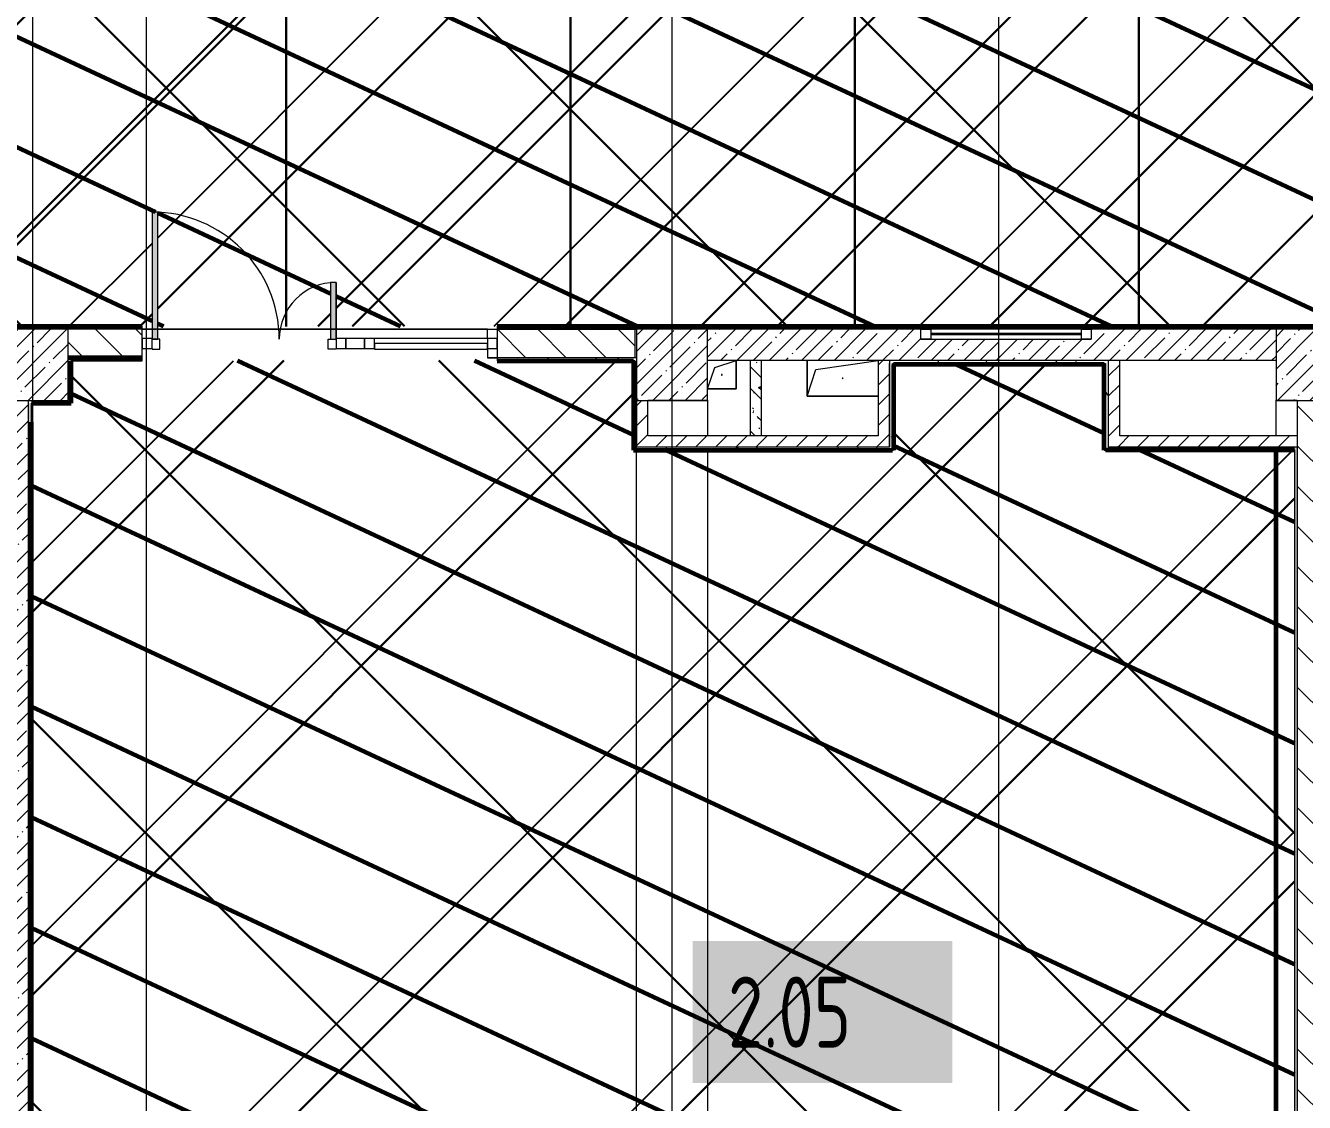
# Model space of a CAD drawing. Header units: millimetres. Extents: x -164500 to 426394, y -51911 to 102118.
# Drawn here: x 196382 to 205382, y 2460 to 10036 of the extents above; entities that cross this region are included whole.
import ezdxf

# ---------------------------------------------------------------- set-up
doc = ezdxf.new("R2010")
doc.units = ezdxf.units.MM
doc.linetypes.add('Осевая', pattern=[6350, 1270, -952.5, 3175, -952.5])
for name, color, linetype, lineweight in [('0) шлифовка', 5, 'Continuous', 60), ('1.4) Плинтус ПЛ-4', 6, 'Continuous', 60), ('5.3) Л-7 Линолеум 4 вып', 230, 'Continuous', 30), ('7.5) НЗ Линолеум Темпо ПЛЮС', 134, 'Continuous', 30), ('A-DETL-GENF', 7, 'Continuous', 9), ('A-FLOR', 7, 'Continuous', 9), ('A-GENM', 7, 'Continuous', 9), ('A-GLAZ', 7, 'Continuous', 9), ('A-GLAZ-1', 7, 'Continuous', 5), ('A-GLAZ-CURT', 7, 'Continuous', 9), ('A-GLAZ-CURT-2', 7, 'Continuous', 20), ('A-GLAZ-CWMG', 7, 'Continuous', 9), ('A-GLAZ-CWMG-1', 7, 'Continuous', 20), ('A-WALL', 7, 'Continuous', 5), ('I-WALL', 7, 'Continuous', 5), ('S-COLS', 7, 'Continuous', 9), ('S-COLS-1', 7, 'Continuous', 5), ('Оси', 7, 'Continuous', 9), ('Оси-2', 7, 'Осевая', 9)]:
    doc.layers.add(name, color=color, linetype=linetype, lineweight=lineweight)
for name, color, linetype in [('2) защита вин плитк', 6, 'Continuous'), ('3.1) Наливной пол', 3, 'Continuous'), ('3.2.3) Нал-ой пол 4 вып', 3, 'Continuous'), ('3.2.3) П-13.2', 6, 'Continuous')]:
    doc.layers.add(name, color=color, linetype=linetype)
doc.layers.add('A-AREA-PATT-2', color=7, linetype='Continuous', lineweight=5, true_color=0xcde0ef, transparency=1)
doc.layers.add('A-FLOR-PATT-1', color=7, linetype='Continuous', lineweight=9, true_color=0xeef6ff, transparency=0.5)
for name, color, linetype, lineweight, true_color in [('A-DOOR-1', 7, 'Continuous', 5, 0xc0c0c0), ('A-WALL-1', 9, 'Continuous', 5, 0x808080), ('A-WALL-FNSH-1', 9, 'Continuous', 5, 0x808080)]:
    doc.layers.add(name, color=color, linetype=linetype, lineweight=lineweight, true_color=true_color)
doc.styles.add('СПДС', font='ГОСТ тип А.ttf', dxfattribs={"width": 0.9})
pattern_1 = [(155, (148903.1, 14959), (-297.8825, -638.811), [])]
pattern_2 = [(45, (148772.12, -0.94), (-70.71068, 70.71068), [])]
pattern_3 = [(135, (148772.12, -0.94), (-141.42136, -141.42136), [])]
pattern_4 = [(45, (148772.12, -0.94), (-114.04925, 114.04925), []), (45, (148886.17, -0.94), (-114.04925, 114.04925), [201.612, -40.322, 6.706, -33.617])]
pattern_5 = [(0, (148772.123, -0.94), (243.84, 60.96), [20.117, -162.763, 20.117, -162.763, -975.36]), (0, (148772.123, -0.94), (243.84, 60.96), [-365.76, 20.117, -345.643, 20.117, -162.763, -426.72]), (0, (148772.123, -0.94), (243.84, 60.96), [-914.4, 20.117, -101.803, 20.117, -284.683]), (120, (148863.563, 29.54), (-174.71291, 180.691634), [20.117, -162.763, 20.117, -162.763, -975.36]), (120, (148863.563, 29.54), (-174.71291, 180.691634), [-365.76, 20.117, -345.643, 20.117, -162.763, -426.72]), (120, (148863.563, 29.54), (-174.71291, 180.691634), [-914.4, 20.117, -101.803, 20.117, -284.683]), (240, (148894.043, 151.46), (-69.12709, -241.651634), [20.117, -162.763, 20.117, -162.763, -975.36]), (240, (148894.043, 151.46), (-69.12709, -241.651634), [-365.76, 20.117, -345.643, 20.117, -162.763, -426.72]), (240, (148894.043, 151.46), (-69.12709, -241.651634), [-914.4, 20.117, -101.803, 20.117, -284.683])]
pattern_6 = [(45, (148903.1, 14959), (-1347.04, 1347.04), [])]
pattern_7 = [(45, (148903.1, 14959), (-1347.04, 1347.04), []), (135, (148903.1, 14959), (-1347.04, -1347.04), [])]

# ---------------------------------------------------------------- blocks, each defined once
blk = doc.blocks.new('BSC_Колонна _Прямоугольная - 500х500-V280-Объем проектирования 2 этажа')
at = {"layer": 'S-COLS-1'}
h = blk.add_hatch(dxfattribs=at)
h.set_pattern_fill('FP_6', color=256, style=0, pattern_type=2)
h.set_pattern_definition([(45, (-47660, -7650), (-114.04925, 114.04925), []), (45, (-47545.95, -7650), (-114.04925, 114.04925), [201.613, -40.323, 6.706, -33.617])])
h.paths.add_polyline_path([(152.6, -250), (250, -250), (250, 250), (-250, 250), (-250, -250), (-30, -250)])
for p, q in [((250, 250), (-250, 250)), ((-250, 250), (-250, -250)), ((250, -250), (250, 250)), ((-250, -250), (250, -250))]:
    blk.add_line(p, q, dxfattribs=at)
blk = doc.blocks.new('BSC_Колонна _Прямоугольная - 500х500-V281-Объем проектирования 2 этажа')
at = {"layer": 'S-COLS-1'}
h = blk.add_hatch(dxfattribs=at)
h.set_pattern_fill('FP_7', color=256, style=0, pattern_type=2)
h.set_pattern_definition([(45, (-52160, -7650), (-114.04925, 114.04925), []), (45, (-52045.95, -7650), (-114.04925, 114.04925), [201.613, -40.323, 6.706, -33.617])])
h.paths.add_polyline_path([(-250, -250), (250, -250), (250, 250), (-250, 250), (-250, 30)])
for p, q in [((250, 250), (-250, 250)), ((-250, 250), (-250, -250)), ((250, -250), (250, 250)), ((-250, -250), (250, -250))]:
    blk.add_line(p, q, dxfattribs=at)
blk = doc.blocks.new('BSC_Колонна _Прямоугольная - 500х500-V311-Объем проектирования 2 этажа')
at = {"layer": 'S-COLS-1'}
h = blk.add_hatch(dxfattribs=at)
h.set_pattern_fill('FP_64', color=256, style=0, pattern_type=2)
h.set_pattern_definition([(45, (-56660, -7650), (-114.04925, 114.04925), []), (45, (-56545.95, -7650), (-114.04925, 114.04925), [201.613, -40.323, 6.706, -33.617])])
h.paths.add_polyline_path([(100, -250), (250, -250), (250, 250), (-250, 250), (-250, -250), (-100, -250)])
for p, q in [((250, 250), (-250, 250)), ((-250, 250), (-250, -250)), ((250, -250), (250, 250)), ((-250, -250), (250, -250))]:
    blk.add_line(p, q, dxfattribs=at)
blk = doc.blocks.new('GM_Отверстие прямоугольное _в плите_ - Отверстие-V417-Объем проектирования 2 этажа')
at = {"layer": 'A-GENM'}
for p, q in [((-250, -125), (-250, 125)), ((-250, 125), (-250, -125)), ((-187.5, 62.5), (250, 125)), ((-250, -125), (-187.5, 62.5)), ((250, -125), (-250, -125)), ((-250, -125), (250, -125))]:
    blk.add_line(p, q, dxfattribs=at)
for start, end in [(360, 180), (180, 360)]:
    blk.add_arc((0, 0), 2.5, start, end, dxfattribs=at)
blk = doc.blocks.new('GM_Отверстие прямоугольное _в плите_ - Отверстие-V431-Объем проектирования 2 этажа')
at = {"layer": 'A-GENM'}
for p, q in [((-50, 50), (100, 100)), ((100, 100), (100, -100)), ((100, -100), (100, 100)), ((-100, -100), (-50, 50)), ((100, -100), (-100, -100)), ((-100, -100), (100, -100))]:
    blk.add_line(p, q, dxfattribs=at)
for start, end in [(360, 180), (180, 360)]:
    blk.add_arc((0, 0), 2.5, start, end, dxfattribs=at)
blk = doc.blocks.new('120_Окно_СКБ_1Ст - 120_Окно_СКБ_1Ст 400х1200 EI30-24228621-Объем проектирования 2 этажа')
at = {"layer": 'A-GLAZ'}
for p, q in [((-600, 40), (-600, 110)), ((-600, 110), (-530, 110)), ((-530, 110), (-530, 40)), ((530, 40), (530, 110)), ((530, 110), (600, 110)), ((600, 110), (600, 40)), ((-530, 40), (-600, 40)), ((600, 40), (530, 40))]:
    blk.add_line(p, q, dxfattribs=at)
at = {"layer": 'A-GLAZ-1'}
for p, q in [((600, 110), (-600, 110)), ((-600, 40), (600, 40)), ((530, 80), (-530, 80)), ((530, 70), (-530, 70))]:
    blk.add_line(p, q, dxfattribs=at)
blk = doc.blocks.new('Прямоугольный импост - 50 x 70 мм-31700031-Объем проектирования 2 этажа')
at = {"layer": 'A-GLAZ-CWMG-1'}
for p, q in [((-70, 35), (0, 35)), ((-70, -35), (-70, 35)), ((0, 35), (0, -35)), ((0, -35), (-70, -35))]:
    blk.add_line(p, q, dxfattribs=at)
blk = doc.blocks.new('Системная панель - Стемалит - 40мм-32257327-Объем проектирования 2 этажа')
at = {"layer": 'A-GLAZ-CURT-2'}
for p, q in [((65, 35), (-65, 35)), ((-65, 35), (-65, -35)), ((65, -35), (65, 35)), ((-65, -35), (65, -35))]:
    blk.add_line(p, q, dxfattribs=at)
blk = doc.blocks.new('Прямоугольный импост - 50 x 70 мм-31687886-Объем проектирования 2 этажа')
at = {"layer": 'A-GLAZ-CWMG-1'}
for p, q in [((-35, 35), (35, 35)), ((-35, -35), (-35, 35)), ((35, 35), (35, -35)), ((35, -35), (-35, -35))]:
    blk.add_line(p, q, dxfattribs=at)
blk = doc.blocks.new('Прямоугольный импост - 50 x 70 мм-31701779-Объем проектирования 2 этажа')
at = {"layer": 'A-GLAZ-CWMG-1'}
for p, q in [((0, 35), (-70, 35)), ((-70, 35), (-70, -35)), ((0, -35), (0, 35)), ((-70, -35), (0, -35))]:
    blk.add_line(p, q, dxfattribs=at)
blk = doc.blocks.new('Системная панель - Стекло - 40мм-V498-Объем проектирования 2 этажа')
at = {"layer": 'A-GLAZ-CURT-2'}
for p, q in [((397.5, 0), (-397.5, 0)), ((-397.5, 0), (-397.5, -40)), ((397.5, -40), (397.5, 0)), ((-397.5, -40), (397.5, -40))]:
    blk.add_line(p, q, dxfattribs=at)
blk = doc.blocks.new('Прямоугольный импост - 50 x 70 мм-31702100-Объем проектирования 2 этажа')
at = {"layer": 'A-GLAZ-CWMG-1'}
for p, q in [((-35, 35), (35, 35)), ((-35, -35), (-35, 35)), ((35, 35), (35, -35)), ((35, -35), (-35, -35))]:
    blk.add_line(p, q, dxfattribs=at)
blk = doc.blocks.new('Прямоугольный импост - 50 x 70 мм-31720914-Объем проектирования 2 этажа')
at = {"layer": 'A-GLAZ-CWMG'}
blk.add_line((6460, 7920), (5665, 7920), dxfattribs=at)

msp = doc.modelspace()

# ---------------------------------------------------------------- hatches: boundary and pattern name
at = {"layer": '0) шлифовка', "true_color": 0x2776bb}
h = msp.add_hatch(dxfattribs=at)
h.set_pattern_fill('ANSI31', color=152, scale=222, angle=110)
h.set_pattern_definition(pattern_1)
h.paths.add_polyline_path([(224231.123, 10682.29), (223453.123, 10682.29), (223453.123, 10722.29), (224231.123, 10722.29), (224231.123, 10879), (222787.313, 10879), (222787.313, 10868.5), (222281.123, 10868.5), (222202.123, 10868.5), (222202.123, 10835), (222157.123, 10835), (222157.123, 10868.5), (215723.623, 10868.5), (215563.123, 10868.5), (215068.123, 10868.5), (210711.123, 10879), (210711.123, 10900), (210722.91, 11349), (210153.123, 11349), (210153.123, 10879), (210152.123, 10879), (210132.123, 10879), (207912.123, 10879), (196011.836, 10879), (196011.836, 10900), (193553.836, 10900), (193553.836, 10879), (191173.123, 10879), (191173.123, 10209), (187533.123, 10209), (187533.123, 10130), (187533.123, 7921), (188333.123, 7921), (188403.123, 7921), (188403.123, 8725), (188443.123, 8725), (188443.123, 7921), (189658.123, 7921), (189658.123, 8230), (189698.123, 8230), (189698.123, 7921), (197272.123, 7921), (197272.123, 8725), (197312.123, 8725), (197312.123, 7921), (198527.123, 7921), (198527.123, 8230), (198567.123, 8230), (198567.123, 7921), (206273.123, 7921), (206273.123, 8725), (206313.123, 8725), (206313.123, 7921), (207528.123, 7921), (207528.123, 8230), (207568.123, 8230), (207568.123, 7921), (214052.123, 7921), (214727.123, 7921), (220852.123, 7921), (221077.123, 7921), (223501.123, 7921), (223501.123, 8301), (224231.123, 8301), (224231.123, 9352.29), (224231.123, 9422.29), (223953.123, 9422.29), (223953.123, 9462.29), (224231.123, 9462.29)])
h = msp.add_hatch(dxfattribs=at)
h.set_pattern_fill('ANSI31', color=152, scale=222, angle=110)
h.set_pattern_definition(pattern_1)
h.paths.add_polyline_path([(205311.123, 7049), (203981.123, 7049), (203973.623, 7049), (203973.623, 7050), (203973.623, 7652), (202490.123, 7652), (202490.123, 7050), (202490.123, 7049), (200661.123, 7049), (200661.123, 7679), (199702.123, 7679), (196703.123, 7679), (196703.123, 7379), (196423.123, 7379), (196423.123, 805), (196917.214, 805), (196917.214, 121), (200661.123, 121), (200661.123, 420.5), (200661.123, 471), (201553.123, 471), (201553.123, 121), (205161.123, 121), (205161.123, 471), (205182.123, 475), (205311.123, 475)])
at = {"layer": '2) защита вин плитк'}
h = msp.add_hatch(dxfattribs=at)
h.set_pattern_fill('ANSI31', color=256, scale=600)
h.set_pattern_definition(pattern_6)
h.paths.add_polyline_path([(224231.123, 10682.29), (223453.123, 10682.29), (223453.123, 10722.29), (224231.123, 10722.29), (224231.123, 10879), (222787.313, 10879), (222787.313, 10868.5), (222281.123, 10868.5), (222202.123, 10868.5), (222202.123, 10835), (222157.123, 10835), (222157.123, 10868.5), (215723.623, 10868.5), (215563.123, 10868.5), (215068.123, 10868.5), (210711.123, 10879), (210711.123, 10900), (210722.91, 11349), (210153.123, 11349), (210153.123, 10879), (210152.123, 10879), (210132.123, 10879), (207912.123, 10879), (196011.836, 10879), (196011.836, 10900), (193553.836, 10900), (193553.836, 10879), (191173.123, 10879), (191173.123, 10209), (187533.123, 10209), (187533.123, 10130), (187533.123, 7921), (188333.123, 7921), (188403.123, 7921), (188403.123, 8725), (188443.123, 8725), (188443.123, 7921), (189658.123, 7921), (189658.123, 8230), (189698.123, 8230), (189698.123, 7921), (197272.123, 7921), (197272.123, 8725), (197312.123, 8725), (197312.123, 7921), (198527.123, 7921), (198527.123, 8230), (198567.123, 8230), (198567.123, 7921), (206273.123, 7921), (206273.123, 8725), (206313.123, 8725), (206313.123, 7921), (207528.123, 7921), (207528.123, 8230), (207568.123, 8230), (207568.123, 7921), (214052.123, 7921), (214727.123, 7921), (220852.123, 7921), (221077.123, 7921), (223501.123, 7921), (223501.123, 8301), (224231.123, 8301), (224231.123, 9352.29), (224231.123, 9422.29), (223953.123, 9422.29), (223953.123, 9462.29), (224231.123, 9462.29)])
h = msp.add_hatch(dxfattribs=at)
h.set_pattern_fill('ANSI31', color=256, scale=600)
h.set_pattern_definition(pattern_6)
h.paths.add_polyline_path([(205311.123, 7049), (203981.123, 7049), (203973.623, 7049), (203973.623, 7050), (203973.623, 7652), (202490.123, 7652), (202490.123, 7050), (202490.123, 7049), (200661.123, 7049), (200661.123, 7679), (199702.123, 7679), (196703.123, 7679), (196703.123, 7379), (196423.123, 7379), (196423.123, 805), (196917.214, 805), (196917.214, 121), (200661.123, 121), (200661.123, 420.5), (200661.123, 471), (201553.123, 471), (201553.123, 121), (205161.123, 121), (205161.123, 471), (205182.123, 475), (205311.123, 475)])
at = {"layer": '3.1) Наливной пол'}
h = msp.add_hatch(dxfattribs=at)
h.set_pattern_fill('ANSI31', color=256, scale=600)
h.set_pattern_definition([(45, (148903.1, 28781), (-1347.04, 1347.04), [])])
h.paths.add_polyline_path([(205311.123, 7047.008), (203981.123, 7047.008), (203973.623, 7047.008), (203973.623, 7048.008), (203973.623, 7650.008), (202490.123, 7650.008), (202490.123, 7048.008), (202490.123, 7047.008), (200661.123, 7047.008), (200661.123, 7677.008), (199702.123, 7677.008), (196703.123, 7677.008), (196703.123, 7377.008), (196423.123, 7377.008), (196423.123, 803.008), (196917.214, 803.008), (196917.214, 119.008), (200661.123, 119.008), (200661.123, 418.508), (200661.123, 469.008), (201553.123, 469.008), (201553.123, 119.008), (205161.123, 119.008), (205161.123, 469.008), (205182.123, 473.008), (205311.123, 473.008)])
at = {"layer": '3.2.3) Нал-ой пол 4 вып'}
h = msp.add_hatch(dxfattribs=at)
h.set_pattern_fill('ANSI31', color=256, scale=600)
h.set_pattern_definition(pattern_6)
h.paths.add_polyline_path([(205311.123, 7049), (203981.123, 7049), (203973.623, 7049), (203973.623, 7050), (203973.623, 7652), (202490.123, 7652), (202490.123, 7050), (202490.123, 7049), (200661.123, 7049), (200661.123, 7679), (199702.123, 7679), (196703.123, 7679), (196703.123, 7379), (196423.123, 7379), (196423.123, 805), (196917.214, 805), (196917.214, 121), (200661.123, 121), (200661.123, 420.5), (200661.123, 471), (201553.123, 471), (201553.123, 121), (205161.123, 121), (205161.123, 471), (205182.123, 475), (205311.123, 475)])
at = {"layer": '3.2.3) П-13.2'}
h = msp.add_hatch(dxfattribs=at)
h.set_pattern_fill('ANSI32', color=256, scale=222)
h.set_pattern_definition([(45, (148903.1, 14959), (-1495.21, 1495.21), []), (45, (149900, 14959), (-1495.21, 1495.21), [])])
h.paths.add_polyline_path([(224231.123, 10682.29), (223453.123, 10682.29), (223453.123, 10722.29), (224231.123, 10722.29), (224231.123, 10879), (222787.313, 10879), (222787.313, 10868.5), (222281.123, 10868.5), (222202.123, 10868.5), (222202.123, 10835), (222157.123, 10835), (222157.123, 10868.5), (215723.623, 10868.5), (215563.123, 10868.5), (215068.123, 10868.5), (210711.123, 10879), (210711.123, 10900), (210722.91, 11349), (210153.123, 11349), (210153.123, 10879), (210152.123, 10879), (210132.123, 10879), (207912.123, 10879), (196011.836, 10879), (196011.836, 10900), (193553.836, 10900), (193553.836, 10879), (191173.123, 10879), (191173.123, 10209), (187533.123, 10209), (187533.123, 10130), (187533.123, 7921), (188333.123, 7921), (188403.123, 7921), (188403.123, 8725), (188443.123, 8725), (188443.123, 7921), (189658.123, 7921), (189658.123, 8230), (189698.123, 8230), (189698.123, 7921), (197272.123, 7921), (197272.123, 8725), (197312.123, 8725), (197312.123, 7921), (198527.123, 7921), (198527.123, 8230), (198567.123, 8230), (198567.123, 7921), (206273.123, 7921), (206273.123, 8725), (206313.123, 8725), (206313.123, 7921), (207528.123, 7921), (207528.123, 8230), (207568.123, 8230), (207568.123, 7921), (214052.123, 7921), (214727.123, 7921), (220852.123, 7921), (221077.123, 7921), (223501.123, 7921), (223501.123, 8301), (224231.123, 8301), (224231.123, 9352.29), (224231.123, 9422.29), (223953.123, 9422.29), (223953.123, 9462.29), (224231.123, 9462.29)])
at = {"layer": '5.3) Л-7 Линолеум 4 вып'}
h = msp.add_hatch(dxfattribs=at)
h.set_pattern_fill('ANSI37', color=256, scale=600)
h.set_pattern_definition(pattern_7)
h.paths.add_polyline_path([(224231.123, 10682.29), (223453.123, 10682.29), (223453.123, 10722.29), (224231.123, 10722.29), (224231.123, 10879), (222787.313, 10879), (222787.313, 10868.5), (222281.123, 10868.5), (222202.123, 10868.5), (222202.123, 10835), (222157.123, 10835), (222157.123, 10868.5), (215723.623, 10868.5), (215563.123, 10868.5), (215068.123, 10868.5), (210711.123, 10879), (210711.123, 10900), (210722.91, 11349), (210153.123, 11349), (210153.123, 10879), (210152.123, 10879), (210132.123, 10879), (207912.123, 10879), (196011.836, 10879), (196011.836, 10900), (193553.836, 10900), (193553.836, 10879), (191173.123, 10879), (191173.123, 10209), (187533.123, 10209), (187533.123, 10130), (187533.123, 7921), (188333.123, 7921), (188403.123, 7921), (188403.123, 8725), (188443.123, 8725), (188443.123, 7921), (189658.123, 7921), (189658.123, 8230), (189698.123, 8230), (189698.123, 7921), (197272.123, 7921), (197272.123, 8725), (197312.123, 8725), (197312.123, 7921), (198527.123, 7921), (198527.123, 8230), (198567.123, 8230), (198567.123, 7921), (206273.123, 7921), (206273.123, 8725), (206313.123, 8725), (206313.123, 7921), (207528.123, 7921), (207528.123, 8230), (207568.123, 8230), (207568.123, 7921), (214052.123, 7921), (214727.123, 7921), (220852.123, 7921), (221077.123, 7921), (223501.123, 7921), (223501.123, 8301), (224231.123, 8301), (224231.123, 9352.29), (224231.123, 9422.29), (223953.123, 9422.29), (223953.123, 9462.29), (224231.123, 9462.29)])
h = msp.add_hatch(dxfattribs=at)
h.set_pattern_fill('ANSI37', color=256, scale=600)
h.set_pattern_definition(pattern_7)
h.paths.add_polyline_path([(205311.123, 7049), (203981.123, 7049), (203973.623, 7049), (203973.623, 7050), (203973.623, 7652), (202490.123, 7652), (202490.123, 7050), (202490.123, 7049), (200661.123, 7049), (200661.123, 7679), (199702.123, 7679), (196703.123, 7679), (196703.123, 7379), (196423.123, 7379), (196423.123, 805), (196917.214, 805), (196917.214, 121), (200661.123, 121), (200661.123, 420.5), (200661.123, 471), (201553.123, 471), (201553.123, 121), (205161.123, 121), (205161.123, 471), (205182.123, 475), (205311.123, 475)])
at = {"layer": '7.5) НЗ Линолеум Темпо ПЛЮС'}
h = msp.add_hatch(dxfattribs=at)
h.set_pattern_fill('ANSI31', color=256, scale=333)
h.set_pattern_definition([(45, (148903.1, 14959), (-747.606, 747.606), [])])
h.paths.add_polyline_path([(224231.123, 10682.29), (223453.123, 10682.29), (223453.123, 10722.29), (224231.123, 10722.29), (224231.123, 10879), (222787.313, 10879), (222787.313, 10868.5), (222281.123, 10868.5), (222202.123, 10868.5), (222202.123, 10835), (222157.123, 10835), (222157.123, 10868.5), (215723.623, 10868.5), (215563.123, 10868.5), (215068.123, 10868.5), (210711.123, 10879), (210711.123, 10900), (210722.91, 11349), (210153.123, 11349), (210153.123, 10879), (210152.123, 10879), (210132.123, 10879), (207912.123, 10879), (196011.836, 10879), (196011.836, 10900), (193553.836, 10900), (193553.836, 10879), (191173.123, 10879), (191173.123, 10209), (187533.123, 10209), (187533.123, 10130), (187533.123, 7921), (188333.123, 7921), (188403.123, 7921), (188403.123, 8725), (188443.123, 8725), (188443.123, 7921), (189658.123, 7921), (189658.123, 8230), (189698.123, 8230), (189698.123, 7921), (197272.123, 7921), (197272.123, 8725), (197312.123, 8725), (197312.123, 7921), (198527.123, 7921), (198527.123, 8230), (198567.123, 8230), (198567.123, 7921), (206273.123, 7921), (206273.123, 8725), (206313.123, 8725), (206313.123, 7921), (207528.123, 7921), (207528.123, 8230), (207568.123, 8230), (207568.123, 7921), (214052.123, 7921), (214727.123, 7921), (220852.123, 7921), (221077.123, 7921), (223501.123, 7921), (223501.123, 8301), (224231.123, 8301), (224231.123, 9352.29), (224231.123, 9422.29), (223953.123, 9422.29), (223953.123, 9462.29), (224231.123, 9462.29)])
at = {"layer": 'A-AREA-PATT-2'}
msp.add_hatch(color=256, dxfattribs=at).paths.add_polyline_path([(203973.623, 7049.059), (203977.623, 7049.059), (203977.623, 7655.059), (202486.123, 7655.059), (202486.123, 7049.059), (202490.123, 7049.059), (202490.123, 7651.059), (203973.623, 7651.059), (203973.623, 7050.185)])
at = {"layer": 'A-FLOR-PATT-1'}
h = msp.add_hatch(color=256, dxfattribs=at)
h.paths.add_polyline_path([(198527.123, 7899.059), (198567.123, 7899.059), (198567.123, 8229.059), (198527.123, 8229.059)])
h.paths.add_polyline_path([(197307.408, 7899.059), (197312.123, 7899.059), (197312.123, 8724.059), (197272.123, 8724.059), (197272.123, 7899.059)])
h.paths.add_polyline_path([(189658.123, 7899.059), (189698.123, 7899.059), (189698.123, 8229.059), (189658.123, 8229.059), (189658.123, 7919.059)])
h.paths.add_polyline_path([(206273.123, 7899.059), (206313.123, 7899.059), (206313.123, 8724.059), (206273.123, 8724.059), (206273.123, 7919.059)])
h.paths.add_polyline_path([(188403.123, 7899.059), (188443.123, 7899.059), (188443.123, 8724.059), (188403.123, 8724.059), (188403.123, 8042.36)])
h.paths.add_polyline_path([(207568.123, 7899.059), (207568.123, 8229.059), (207528.123, 8229.059), (207528.123, 7899.059)])
h.paths.add_polyline_path([(223953.123, 9421.349), (224252.123, 9421.349), (224252.123, 9461.349), (223953.123, 9461.349)])
h.paths.add_polyline_path([(224191.464, 10681.349), (224252.123, 10681.349), (224252.123, 10721.349), (223453.123, 10721.349), (223453.123, 10681.349), (223522.123, 10681.349)])
h = msp.add_hatch(color=256, dxfattribs=at)
h.paths.add_polyline_path([(198567.123, 7829.059), (198567.123, 7899.059), (198527.123, 7899.059), (198527.123, 7829.059)])
h.paths.add_polyline_path([(197312.123, 7829.059), (197312.123, 7899.059), (197272.123, 7899.059), (197272.123, 7829.059), (197307.408, 7829.059)])
at = {"layer": 'I-WALL'}
h = msp.add_hatch(dxfattribs=at)
h.set_pattern_fill('FP_191', color=256, style=0, pattern_type=2)
h.set_pattern_definition(pattern_5)
h.paths.add_polyline_path([(223516.409, 7899.059), (223522.123, 7899.059), (223501.123, 7919.059), (222477.123, 7919.059), (222477.123, 7907.059), (222532.123, 7907.059), (222532.123, 7899.059), (223502.123, 7899.059)])
h.paths.add_polyline_path([(221022.123, 7899.059), (221023.057, 7907.059), (221077.123, 7907.059), (221077.123, 7919.059), (220507.123, 7919.059), (220507.123, 7907.059), (220537.123, 7907.059), (220537.123, 7899.059), (220872.123, 7899.059)])
h.paths.add_polyline_path([(219092.123, 7899.059), (219377.123, 7899.059), (219377.123, 7907.059), (219407.123, 7907.059), (219407.123, 7919.059), (218132.604, 7919.059), (218132.604, 7907.059), (218162.604, 7907.059), (218162.604, 7899.059), (218989.439, 7899.059)])
h.paths.add_polyline_path([(214402.123, 7899.059), (214697.123, 7899.947), (214697.123, 7907.059), (214727.123, 7907.059), (214727.123, 7919.059), (208703.123, 7919.059), (208703.123, 7899.059), (214182.123, 7899.059)])
h.paths.add_polyline_path([(216098.502, 7899.059), (217002.604, 7899.059), (217002.604, 7907.059), (217032.604, 7907.059), (217032.604, 7919.059), (215827.123, 7919.059), (215827.123, 7907.059), (215857.123, 7907.059), (215857.123, 7899.059), (215990.883, 7899.059)])
h.paths.add_polyline_path([(206203.123, 7899.059), (206203.123, 7919.059), (199702.123, 7919.059), (199702.123, 7899.059), (205980.22, 7899.059)])
h.paths.add_polyline_path([(196682.123, 7899.059), (197202.123, 7899.059), (197202.123, 7919.059), (190833.123, 7919.059), (190833.123, 7899.059), (196182.123, 7899.059)])
h.paths.add_polyline_path([(187532.123, 7899.059), (188333.123, 7899.059), (188333.123, 7919.059), (187532.123, 7918.106), (187512.648, 7899.059)])
h.paths.add_polyline_path([(187512.123, 7899.059), (187522.123, 7909.059), (187512.123, 7919.059), (187512.123, 7913.344)])
h = msp.add_hatch(dxfattribs=at)
h.set_pattern_fill('FP_23', color=256, style=0, pattern_type=2)
h.set_pattern_definition(pattern_3)
h.paths.add_polyline_path([(196702.123, 7699.059), (197202.123, 7699.059), (197202.123, 7899.059), (196682.123, 7899.059), (196682.123, 7699.059)])
h.paths.add_polyline_path([(200198.345, 7699.059), (200672.123, 7699.267), (200672.123, 7899.059), (199702.123, 7899.059), (199702.123, 7699.059)])
h = msp.add_hatch(dxfattribs=at)
h.set_pattern_fill('FP_1', color=256, style=0, pattern_type=2)
h.set_pattern_definition(pattern_4)
h.paths.add_polyline_path([(204082.123, 7679.059), (205182.123, 7679.059), (205182.123, 7899.059), (203882.123, 7899.059), (203882.123, 7829.059), (202682.123, 7829.059), (202682.123, 7899.059), (201182.123, 7899.059), (201182.123, 7679.059), (204002.123, 7679.059)])
h = msp.add_hatch(dxfattribs=at)
h.set_pattern_fill('FP_191', color=256, style=0, pattern_type=2)
h.set_pattern_definition(pattern_5)
h.paths.add_polyline_path([(196702.123, 7379.059), (196701.171, 7679.059), (196682.123, 7699.059), (196682.835, 7379.059)])
h.paths.add_polyline_path([(196702.123, 7679.059), (196702.123, 7699.059), (196682.123, 7699.059), (196687.838, 7693.344)])
h = msp.add_hatch(dxfattribs=at)
h.set_pattern_fill('FP_191', color=256, style=0, pattern_type=2)
h.set_pattern_definition(pattern_5)
h.paths.add_polyline_path([(199702.123, 7679.059), (200662.123, 7679.059), (200660.695, 7699.059), (199702.123, 7699.059)])
h.paths.add_polyline_path([(196916.214, 7679.059), (197202.123, 7679.059), (197202.123, 7699.059), (196702.123, 7699.059), (196702.123, 7679.059)])
h = msp.add_hatch(dxfattribs=at)
h.set_pattern_fill('FP_191', color=256, style=0, pattern_type=2)
h.set_pattern_definition(pattern_5)
h.paths.add_polyline_path([(200682.123, 7069.059), (200682.123, 7699.059), (200662.123, 7678.059), (200662.123, 7069.059)])
h.paths.add_polyline_path([(200662.123, 7679.059), (200682.123, 7699.059), (200662.123, 7699.059)])
h = msp.add_hatch(dxfattribs=at)
h.set_pattern_fill('FP_41', color=256, style=0, pattern_type=2)
h.set_pattern_definition([(135, (148772.12, -0.94), (-150.8683, -150.8683), [213.36, -35.56, 7.112, -35.56]), (135, (148772.12, 149.83), (-150.8683, -150.8683), []), (50, (148772.12, -0.94), (255.0577, -22.3145), [26.67, -293.37]), (355, (148772.12, -0.94), (-49.3404, 267.4791), [21.336, -234.696]), (100.451, (148793.38, -2.8), (205.7195, 245.1636), [22.666, -249.326]), (46.184, (148772.12, 70.18), (379.511, -58.86), [40.005, -440.055]), (96.636, (148803.75, 65.27), (332.3634, 346.399), [33.999, -373.989]), (351.184, (148772.12, 70.18), (332.367, 346.3953), [32.004, -352.044]), (21, (148807.68, 52.4), (212.2602, -143.1711), [26.67, -293.37]), (326, (148807.68, 52.4), (86.5224, 257.8632), [21.336, -234.696]), (71.451, (148825.37, 40.47), (298.784, 114.6901), [22.666, -249.326]), (37.5, (148772.12, -0.94), (4.32385, 118.37751), [6.706, -225.146, 6.706, -231.546, -235.585]), (37.5, (148772.12, -0.94), (4.32385, 118.37751), [-470.103, 6.706, -228.879]), (7.5, (148772.12, -0.94), (93.54758, 140.2533), [6.706, -129.134, 6.706, -219.812, -89.789]), (7.5, (148772.12, -0.94), (93.54758, 140.2533), [-362.356, 6.706, -83.083]), (327.5, (148692.82, -0.94), (189.82734, -8.02019), [6.706, -82.194, 6.706, -270.662, -368.046]), (327.5, (148692.82, -0.94), (189.82734, -8.02019), [-366.268, 6.706, -361.34]), (317.5, (148657.26, -0.94), (207.38114, 35.59764), [6.706, -108.864, 6.706, -177.495, -261.366]), (317.5, (148657.26, -0.94), (207.38114, 35.59764), [-299.771, 6.706, -254.66])])
h.paths.add_polyline_path([(201562.123, 7149.059), (201562.123, 7679.059), (201482.123, 7679.059), (201482.123, 7149.059), (201552.123, 7149.059)])
h = msp.add_hatch(dxfattribs=at)
h.set_pattern_fill('FP_22', color=256, style=0, pattern_type=2)
h.set_pattern_definition(pattern_2)
h.paths.add_polyline_path([(202382.123, 7069.059), (202462.123, 7069.059), (202462.123, 7679.059), (202382.123, 7679.059), (202382.123, 7149.059)])
h = msp.add_hatch(dxfattribs=at)
h.set_pattern_fill('FP_191', color=256, style=0, pattern_type=2)
h.set_pattern_definition(pattern_5)
h.paths.add_polyline_path([(202578.487, 7659.059), (203982.123, 7659.559), (203982.123, 7679.059), (202462.123, 7679.059), (202462.123, 7659.059), (202512.615, 7659.059)])
h = msp.add_hatch(dxfattribs=at)
h.set_pattern_fill('FP_191', color=256, style=0, pattern_type=2)
h.set_pattern_definition(pattern_5)
h.paths.add_polyline_path([(202462.123, 7049.059), (202482.123, 7049.059), (202482.123, 7659.059), (202462.123, 7658.792), (202462.123, 7069.059)])
h = msp.add_hatch(dxfattribs=at)
h.set_pattern_fill('FP_191', color=256, style=0, pattern_type=2)
h.set_pattern_definition(pattern_5)
h.paths.add_polyline_path([(204002.123, 7069.059), (204002.123, 7679.059), (203982.123, 7679.059), (203982.123, 7069.059)])
h = msp.add_hatch(dxfattribs=at)
h.set_pattern_fill('FP_22', color=256, style=0, pattern_type=2)
h.set_pattern_definition(pattern_2)
h.paths.add_polyline_path([(204002.123, 7069.059), (204082.123, 7069.059), (204082.123, 7679.059), (204002.123, 7679.059), (204002.123, 7149.059)])
h = msp.add_hatch(dxfattribs=at)
h.set_pattern_fill('FP_1', color=256, style=0, pattern_type=2)
h.set_pattern_definition(pattern_4)
h.paths.add_polyline_path([(196283.107, 399.059), (196402.123, 399.059), (196402.123, 7399.059), (196182.123, 7399.059), (196182.123, 399.059), (196281.079, 399.059)])
h = msp.add_hatch(dxfattribs=at)
h.set_pattern_fill('FP_191', color=256, style=0, pattern_type=2)
h.set_pattern_definition(pattern_5)
h.paths.add_polyline_path([(196681.272, 7379.059), (196682.123, 7379.059), (196682.123, 7399.059), (196402.123, 7399.059), (196402.123, 7379.059), (196680.69, 7379.059)])
h = msp.add_hatch(dxfattribs=at)
h.set_pattern_fill('FP_22', color=256, style=0, pattern_type=2)
h.set_pattern_definition(pattern_2)
h.paths.add_polyline_path([(200682.123, 7149.059), (200762.123, 7149.059), (200762.123, 7399.059), (200682.123, 7399.059)])
h = msp.add_hatch(dxfattribs=at)
h.set_pattern_fill('FP_23', color=256, style=0, pattern_type=2)
h.set_pattern_definition(pattern_3)
h.paths.add_polyline_path([(205532.123, 424.059), (205532.065, 7399.059), (205332.123, 7399.059), (205332.123, 424.059)])
h = msp.add_hatch(dxfattribs=at)
h.set_pattern_fill('FP_191', color=256, style=0, pattern_type=2)
h.set_pattern_definition(pattern_5)
h.paths.add_polyline_path([(196419.446, 804.059), (196422.123, 804.059), (196422.123, 7378.059), (196402.123, 7377.52), (196402.123, 804.059)])
h = msp.add_hatch(dxfattribs=at)
h.set_pattern_fill('FP_22', color=256, style=0, pattern_type=2)
h.set_pattern_definition(pattern_2)
h.paths.add_polyline_path([(201643.814, 7069.059), (202382.123, 7069.059), (202382.123, 7149.059), (200682.123, 7149.059), (200682.123, 7069.059), (201552.123, 7069.059)])
h = msp.add_hatch(dxfattribs=at)
h.set_pattern_fill('FP_22', color=256, style=0, pattern_type=2)
h.set_pattern_definition(pattern_2)
h.paths.add_polyline_path([(204082.123, 7069.059), (205030.617, 7069.059), (205030.617, 7149.059), (204082.123, 7149.059)])
h = msp.add_hatch(dxfattribs=at)
h.set_pattern_fill('FP_22', color=256, style=0, pattern_type=2)
h.set_pattern_definition(pattern_2)
h.paths.add_polyline_path([(205312.123, 7069.059), (205332.123, 7069.059), (205332.123, 7149.059), (205030.617, 7149.059), (205030.617, 7069.059), (205311.123, 7069.059)])
h = msp.add_hatch(dxfattribs=at)
h.set_pattern_fill('FP_191', color=256, style=0, pattern_type=2)
h.set_pattern_definition(pattern_5)
h.paths.add_polyline_path([(202462.123, 7049.059), (202462.123, 7069.059), (200662.123, 7067.059), (200662.123, 7049.059), (202459.366, 7049.059)])
h = msp.add_hatch(dxfattribs=at)
h.set_pattern_fill('FP_191', color=256, style=0, pattern_type=2)
h.set_pattern_definition(pattern_5)
h.paths.add_polyline_path([(205311.123, 7049.059), (205311.123, 7069.059), (203982.123, 7069.059), (203982.123, 7049.059), (205182.123, 7049.059)])
h = msp.add_hatch(dxfattribs=at)
h.set_pattern_fill('FP_191', color=256, style=0, pattern_type=2)
h.set_pattern_definition(pattern_5)
h.paths.add_polyline_path([(205332.123, 469.059), (205332.123, 7069.059), (205312.123, 7069.059), (205312.123, 470.059)])

# ---------------------------------------------------------------- linework, layer by layer
at = {"layer": '1.4) Плинтус ПЛ-4'}
for p, q in [((197202.123, 7919.059), (190833.123, 7919.059)), ((206203.123, 7919.059), (199702.123, 7919.059)), ((197202.123, 7699.059), (196682.123, 7699.059)), ((196703.123, 7378.059), (196703.123, 7678.059)), ((199702.123, 7678.059), (200661.123, 7678.059)), ((200661.123, 7678.059), (200661.123, 7048.059)), ((203973.623, 7651.059), (202490.123, 7651.059)), ((202490.123, 7651.059), (202490.123, 7049.059)), ((203973.623, 7049.059), (203973.623, 7651.059)), ((196423.123, 7378.059), (196703.123, 7378.059)), ((196422.123, 7246.514), (196422.123, 799.059)), ((200661.123, 7048.059), (202482.123, 7048.059)), ((205312.123, 7049.059), (203982.123, 7049.059)), ((205182.123, 475), (205182.123, 7050)), ((205182.123, 474.059), (205182.123, 7049.059))]:
    msp.add_line(p, q, dxfattribs=at)
at = {"layer": '7.5) НЗ Линолеум Темпо ПЛЮС'}
for points in [[(198216.931, 10877.059), (198216.931, 7919.059)], [(200216.931, 7919.059), (200216.931, 10877.059)], [(202216.931, 10877.059), (202216.931, 7919.059)], [(204216.931, 7919.059), (204216.931, 10877.059)]]:
    msp.add_lwpolyline(points, dxfattribs=at)
at = {"layer": 'A-DETL-GENF'}
for p, q in [((197312.123, 8724.059), (197272.123, 8724.059)), ((197272.123, 8724.059), (197272.123, 7834.059)), ((197312.123, 7829.059), (197312.123, 8724.059)), ((198567.123, 8229.059), (198527.123, 8229.059)), ((198527.123, 8229.059), (198527.123, 7829.059)), ((198567.123, 7834.059), (198567.123, 8229.059)), ((197272.123, 7829.059), (197312.123, 7829.059)), ((197327.123, 7829.059), (197272.123, 7829.059)), ((197272.123, 7764.059), (197272.123, 7759.059)), ((197272.123, 7759.059), (197327.123, 7759.059)), ((197327.123, 7759.059), (197327.123, 7829.059)), ((198512.123, 7759.059), (198512.123, 7829.059)), ((198512.123, 7829.059), (198567.123, 7829.059)), ((198567.123, 7759.059), (198512.123, 7759.059)), ((198527.123, 7829.059), (198567.123, 7829.059)), ((198567.123, 7764.059), (198567.123, 7759.059))]:
    msp.add_line(p, q, dxfattribs=at)
at = {"layer": 'A-DOOR-1'}
for p, q in [((197272.123, 8724.059), (197272.123, 7834.059)), ((198567.123, 8229.059), (198567.123, 7834.059))]:
    msp.add_line(p, q, dxfattribs=at)
for centre, radius, start, end in [((197272.123, 7829.059), 895, 0, 90), ((198567.123, 7829.059), 400, 90, 180)]:
    msp.add_arc(centre, radius, start, end, dxfattribs=at)
at = {"layer": 'A-FLOR'}
for p, q in [((197202.123, 7900), (199702.123, 7900)), ((199632.123, 7900), (197202.123, 7900)), ((197202.123, 7899.059), (199702.123, 7899.059)), ((199632.123, 7899.059), (197202.123, 7899.059)), ((199632.123, 7835), (199632.123, 7900)), ((199632.123, 7834.059), (199632.123, 7899.059)), ((199632.123, 7760), (199632.123, 7700)), ((199632.123, 7759.059), (199632.123, 7699.059)), ((199632.123, 7700), (199702.123, 7700)), ((199632.123, 7699.059), (199702.123, 7699.059)), ((200762.123, 7400), (201182.123, 7400)), ((200762.123, 7399.059), (201182.123, 7399.059)), ((201182.123, 7400), (201182.123, 7150)), ((201182.123, 7399.059), (201182.123, 7149.059)), ((205182.123, 7150), (205182.123, 7400)), ((205182.123, 7400), (205332.123, 7400)), ((205182.123, 7149.059), (205182.123, 7399.059)), ((205182.123, 7399.059), (205332.123, 7399.059)), ((200682.123, 470), (200682.123, 7050)), ((200682.123, 469.059), (200682.123, 7049.059)), ((201182.123, 7050), (201182.123, 475)), ((201182.123, 7049.059), (201182.123, 474.059))]:
    msp.add_line(p, q, dxfattribs=at)
at = {"layer": 'A-WALL'}
for p, q in [((196703.123, 7678.059), (196702.123, 7678.059)), ((200682.123, 7699.059), (199702.123, 7699.059)), ((200662.123, 7678.059), (200661.123, 7678.059)), ((205182.123, 7679.059), (201182.123, 7679.059)), ((202462.123, 7679.059), (202462.123, 7659.059)), ((202462.123, 7069.059), (202462.123, 7659.059)), ((202462.123, 7659.059), (202462.123, 7069.059)), ((196402.123, 741.559), (196402.123, 7399.059)), ((205332.123, 7399.059), (205332.123, 424.059)), ((196422.123, 7379.059), (196422.123, 7246.514))]:
    msp.add_line(p, q, dxfattribs=at)
at = {"layer": 'A-WALL-1'}
for p, q in [((197202.123, 7899.059), (196682.123, 7899.059)), ((197202.123, 7679.059), (197202.123, 7919.059)), ((199702.123, 7919.059), (199702.123, 7679.059)), ((199702.123, 7899.059), (200682.123, 7899.059)), ((200672.123, 7699.059), (200672.123, 7899.059)), ((202682.123, 7899.059), (201182.123, 7899.059)), ((205182.123, 7899.059), (203882.123, 7899.059)), ((196702.123, 7678.059), (196702.123, 7679.059)), ((196702.123, 7679.059), (197202.123, 7679.059)), ((199702.123, 7679.059), (200662.123, 7679.059)), ((200662.123, 7679.059), (200662.123, 7678.059)), ((201482.123, 7679.059), (201482.123, 7149.059)), ((201562.123, 7149.059), (201562.123, 7679.059)), ((202382.123, 7679.059), (202382.123, 7149.059)), ((203982.123, 7659.059), (203982.123, 7049.059)), ((204002.123, 7679.059), (204002.123, 7069.059)), ((204082.123, 7149.059), (204082.123, 7679.059)), ((200682.123, 7399.059), (200682.123, 7069.059)), ((200762.123, 7149.059), (200762.123, 7399.059)), ((196422.123, 7379.059), (196702.123, 7379.059)), ((202382.123, 7149.059), (200762.123, 7149.059)), ((205332.123, 7149.059), (204082.123, 7149.059)), ((200662.123, 7049.059), (202482.123, 7049.059)), ((202462.123, 7069.059), (200682.123, 7069.059)), ((205332.123, 7069.059), (204002.123, 7069.059))]:
    msp.add_line(p, q, dxfattribs=at)
at = {"layer": 'A-WALL-FNSH-1'}
for p, q in [((197202.123, 7920.059), (190833.123, 7920.059)), ((197202.123, 7919.059), (197202.123, 7920.059)), ((206203.123, 7920.059), (199702.123, 7920.059)), ((199702.123, 7920.059), (199702.123, 7919.059)), ((196702.123, 7678.059), (196702.123, 7379.059)), ((196703.123, 7678.059), (197202.123, 7678.059)), ((197202.123, 7678.059), (197202.123, 7679.059)), ((199702.123, 7679.059), (199702.123, 7678.059)), ((200662.123, 7049.059), (200662.123, 7678.059)), ((196423.123, 800.059), (196423.123, 7378.059)), ((202482.123, 7048.059), (202482.123, 7049.059)), ((203981.123, 7049.059), (203981.123, 7048.059)), ((203981.123, 7048.059), (205311.123, 7048.059)), ((205311.123, 7048.059), (205311.123, 470.059))]:
    msp.add_line(p, q, dxfattribs=at)
at = {"layer": 'I-WALL'}
for p, q in [((202482.123, 7659.059), (203981.623, 7659.059)), ((202482.123, 7049.059), (202482.123, 7659.059)), ((203981.623, 7659.059), (203981.623, 7049.059)), ((202482.123, 7049.059), (202490.123, 7049.059)), ((203973.623, 7049.059), (203981.623, 7049.059))]:
    msp.add_line(p, q, dxfattribs=at)
at = {"layer": 'Оси'}
for points in [[(196432.123, -1907.2), (196432.123, 3092.8), (196432.123, 22397.13), (196432.123, 27397.13)], [(197881.834, -1907.2), (197881.834, -1203.334), (197232.123, -637.2), (197232.123, 4362.8), (197232.123, 22397.13), (197232.123, 27397.13)], [(200932.123, -1907.2), (200932.123, 3092.8), (200932.123, 22397.13), (200932.123, 27397.13)], [(203232.123, -1907.2), (203232.123, 3092.8), (203232.123, 22397.13), (203232.123, 27397.13)]]:
    msp.add_lwpolyline(points, dxfattribs=at)
at = {"layer": 'Оси-2'}
for p, q in [((196432.123, 3093.741), (196432.123, 22398.071)), ((197232.123, 4363.741), (197232.123, 22398.071)), ((200932.123, 3093.741), (200932.123, 22398.071)), ((203232.123, 3093.741), (203232.123, 22398.071))]:
    msp.add_line(p, q, dxfattribs=at)

# ---------------------------------------------------------------- block references
at = {"layer": 'A-GENM'}
for name, p in [('GM_Отверстие прямоугольное _в плите_ - Отверстие-V431-Объем проектирования 2 этажа', (201282.123, 7579.059)), ('GM_Отверстие прямоугольное _в плите_ - Отверстие-V417-Объем проектирования 2 этажа', (202132.123, 7554.059))]:
    msp.add_blockref(name, p, dxfattribs=at)
at = {"layer": 'A-GLAZ', "color": 3}
msp.add_blockref('120_Окно_СКБ_1Ст - 120_Окно_СКБ_1Ст 400х1200 EI30-24228621-Объем проектирования 2 этажа', (203282.123, 7789.059), dxfattribs=at)
at = {"layer": 'A-GLAZ-CURT'}
for name, p in [('Системная панель - Стемалит - 40мм-32257327-Объем проектирования 2 этажа', (198702.123, 7799.059)), ('Системная панель - Стекло - 40мм-V498-Объем проектирования 2 этажа', (199234.623, 7799.059))]:
    msp.add_blockref(name, p, dxfattribs=at)
at = {"layer": 'A-GLAZ-CWMG', "rotation": 180}
msp.add_blockref('Прямоугольный импост - 50 x 70 мм-31701779-Объем проектирования 2 этажа', (197202.123, 7799.059), dxfattribs=at)
at = {"layer": 'A-GLAZ-CWMG', "extrusion": (0, 0, -1), "rotation": 180}
for name, p in [('Прямоугольный импост - 50 x 70 мм-31687886-Объем проектирования 2 этажа', (-198602.123, 7799.059)), ('Прямоугольный импост - 50 x 70 мм-31702100-Объем проектирования 2 этажа', (-198802.123, 7799.059)), ('Прямоугольный импост - 50 x 70 мм-31700031-Объем проектирования 2 этажа', (-199702.123, 7799.059))]:
    msp.add_blockref(name, p, dxfattribs=at)
at = {"layer": 'A-GLAZ-CWMG'}
msp.add_blockref('Прямоугольный импост - 50 x 70 мм-31720914-Объем проектирования 2 этажа', (193172.123, -85.941), dxfattribs=at)
at = {"layer": 'S-COLS'}
for name, p in [('BSC_Колонна _Прямоугольная - 500х500-V280-Объем проектирования 2 этажа', (196432.123, 7649.059)), ('BSC_Колонна _Прямоугольная - 500х500-V281-Объем проектирования 2 этажа', (200932.123, 7649.059)), ('BSC_Колонна _Прямоугольная - 500х500-V311-Объем проектирования 2 этажа', (205432.123, 7649.059))]:
    msp.add_blockref(name, p, dxfattribs=at)

# ---------------------------------------------------------------- texts
at = {"insert": (201325.752, 3345.01), "char_height": 500, "width": 1327.5945, "attachment_point": 1, "style": 'СПДС', "bg_fill": 1, "box_fill_scale": 1.5, "bg_fill_color": 7, "bg_fill_true_color": 16777215, "bg_fill_transparency": 0}
msp.add_mtext('2.05', dxfattribs=at)

doc.saveas('drawing.dxf')
